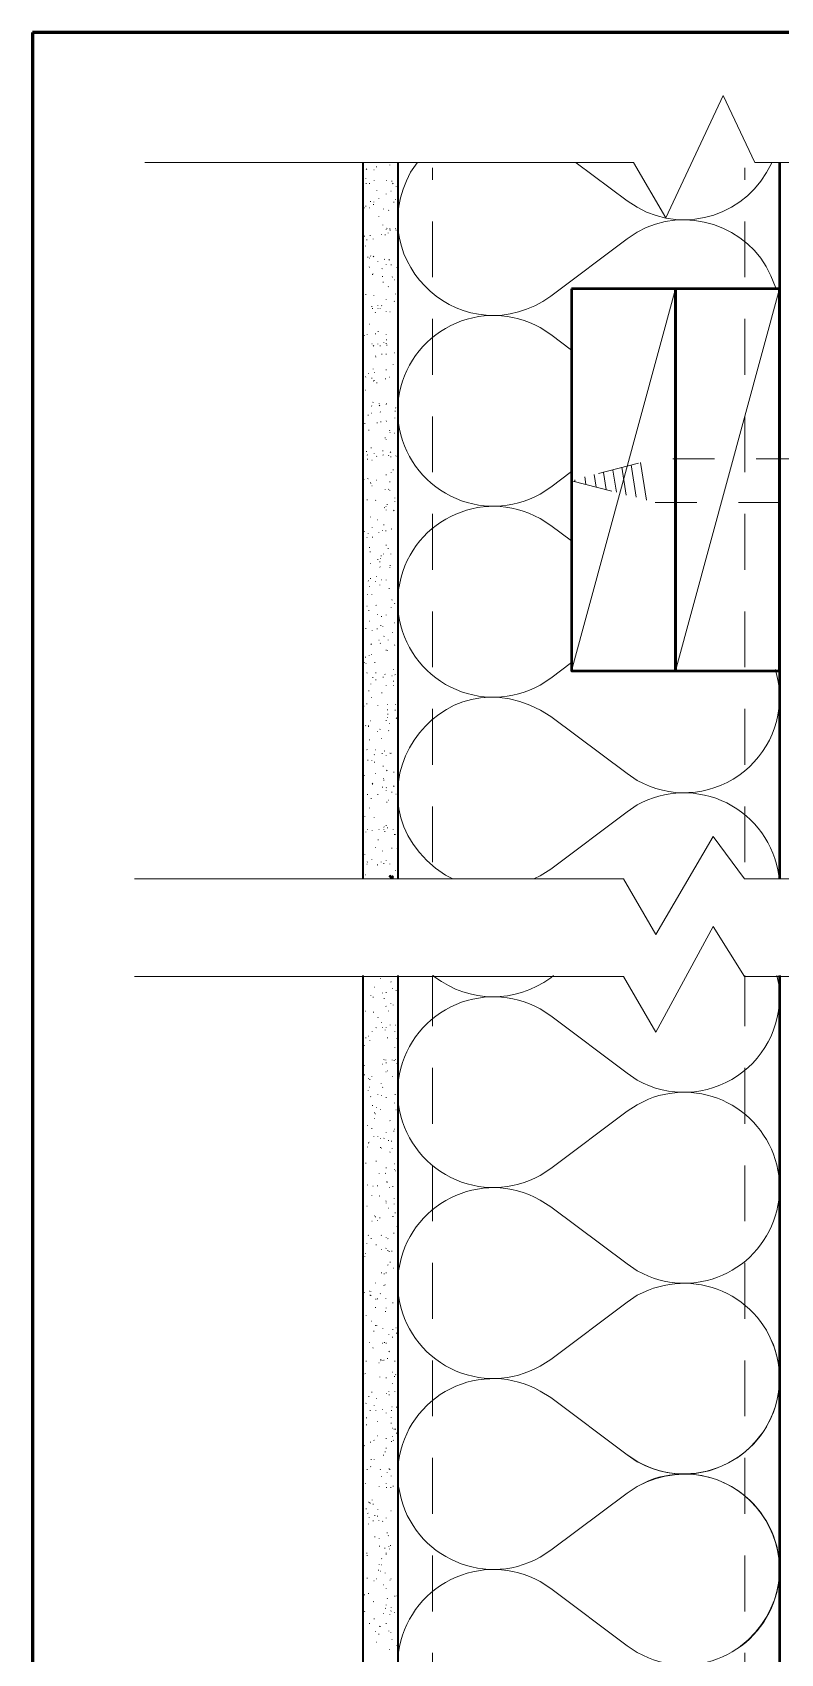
# Model space of a CAD drawing. Header units: inches. Extents: x 5 to 516, y -193 to 129.
# Drawn here: x 334.068 to 335.865, y -20.82 to -16.926 of the extents above; entities that cross this region are included whole.
import ezdxf

# ---------------------------------------------------------------- set-up
doc = ezdxf.new("R2010")
doc.units = ezdxf.units.IN
doc.header["$MEASUREMENT"] = 0
doc.linetypes.add('PDF_IMPORT', pattern=[1, 0.8, -0.2])
doc.layers.add('PDF5_Geometry', color=7, linetype='Continuous')
doc.layers.add('PDF5_Solid Fills', color=7, linetype='Continuous')

msp = doc.modelspace()

# ---------------------------------------------------------------- hatches: boundary and pattern name
at = {"layer": 'PDF5_Solid Fills', "transparency": 33554559}
msp.add_hatch(color=256, dxfattribs=at).paths.add_polyline_path([(334.9276923, -18.957898), (334.9310256, -18.957898), (334.9310289, -18.957898), (334.9332511, -18.9567869), (334.9332511, -18.9534535), (334.9265844, -18.9567869), (334.9265812, -18.9567869)])

# ---------------------------------------------------------------- linework, layer by layer
at = {"layer": 'PDF5_Geometry', "lineweight": 60}
msp.add_lwpolyline([(379.067698, -46.9256782), (379.067698, -16.9256758), (334.0676944, -16.9256758), (334.0676944, -46.9256782)], dxfattribs=at)
at = {"layer": 'PDF5_Geometry', "lineweight": 15}
for points in [[(334.3376948, -17.2378978), (335.5121393, -17.2378978), (335.5899171, -17.3712311), (335.7276948, -17.0767866), (335.8032504, -17.2378978), (338.0732506, -17.2378978)], [(334.8943626, -17.2490084), (334.8943626, -17.2478973)], [(334.9265846, -17.2445642), (334.9265846, -17.243453)], [(334.9921409, -17.2390077), (334.9765853, -17.2612299)], [(335.374363, -17.2390085), (335.4965852, -17.3301196), (335.5210296, -17.3456752)], [(335.8432519, -17.2401196), (335.8432519, -17.2390085)], [(335.8654727, -18.957898), (335.8654727, -17.239009)], [(334.8688046, -17.275674), (334.8688046, -17.2767851)], [(334.8699168, -17.2878969), (334.8699168, -17.289008)], [(334.871029, -17.2534527), (334.8699179, -17.2545638)], [(334.8776932, -17.2890068), (334.8776932, -17.2878957)], [(334.8888061, -17.2556748), (334.887695, -17.2556748)], [(334.8888061, -17.2823427), (334.8888061, -17.2812316)], [(334.9188037, -17.2823427), (334.9188037, -17.2812316)], [(334.9310289, -17.2834526), (334.9310289, -17.2823415)], [(334.9343609, -17.2878969), (334.9332498, -17.289008)], [(334.8954702, -17.3056739), (334.8954702, -17.3045628)], [(334.8999145, -17.3245632), (334.8999145, -17.3234521)], [(334.9176961, -17.3145647), (334.9176961, -17.3134536)], [(334.9288045, -17.3067861), (334.9299156, -17.3067861)], [(334.9410296, -17.3267853), (334.9399185, -17.3267853)], [(334.9421373, -17.2956755), (334.9421373, -17.2967866)], [(334.8654726, -17.3467868), (334.8643615, -17.3467868)], [(334.8688046, -17.3423425), (334.8688046, -17.3434536)], [(334.8765855, -17.3467868), (334.8776966, -17.3467868)], [(334.8799176, -17.3312296), (334.8799176, -17.3323407)], [(334.8876939, -17.3390082), (334.8865828, -17.3390082)], [(334.8876939, -17.3334517), (334.8876939, -17.3323406)], [(334.9110274, -17.3490089), (334.9110274, -17.35012)], [(334.923248, -17.352341), (334.9243591, -17.3534521)], [(334.9354731, -17.3334517), (334.9365842, -17.3334517)], [(334.8999145, -17.3690081), (334.8999145, -17.367897)], [(334.9099152, -17.3878973), (334.9099152, -17.3890084)], [(334.9176961, -17.399008), (334.9176961, -17.3978969)], [(334.9188037, -17.3956737), (334.9199149, -17.3967848)], [(334.9265846, -17.3967859), (334.9265846, -17.397897)], [(334.9276923, -17.4012301), (334.9276923, -17.400119)], [(334.9410296, -17.3967859), (334.9399185, -17.3967859)], [(334.9410296, -17.4001179), (334.9421407, -17.401229)], [(335.5210298, -17.4056746), (335.4965854, -17.4212302)], [(334.8654726, -17.4145629), (334.8654726, -17.415674)], [(334.8676924, -17.4390086), (334.8676924, -17.4378975)], [(334.871029, -17.4245636), (334.871029, -17.4234525)], [(334.8788054, -17.413453), (334.8799165, -17.413453)], [(334.8865817, -17.4223415), (334.8865817, -17.4212304)], [(334.905471, -17.4112308), (334.9065821, -17.4112308)], [(334.9154717, -17.4123408), (334.9154717, -17.4112297)], [(334.9221403, -17.4067866), (334.9221403, -17.4078977)], [(335.313252, -17.5590077), (335.4965854, -17.4212299)], [(334.8743611, -17.4656742), (334.87325, -17.4656742)], [(334.8765855, -17.4678963), (334.8776966, -17.4678963)], [(334.8799176, -17.4623421), (334.8810287, -17.4634532)], [(334.8865817, -17.4634521), (334.8876928, -17.4645632)], [(334.8976946, -17.4756749), (334.8976946, -17.476786)], [(334.9132518, -17.4701185), (334.9143629, -17.4712296)], [(334.9176961, -17.4823413), (334.9176961, -17.4834524)], [(334.9243602, -17.4712307), (334.9254713, -17.4723418)], [(334.9299167, -17.4845635), (334.9299167, -17.4834523)], [(334.8643604, -17.5201198), (334.8632493, -17.5201198)], [(334.8765855, -17.4890077), (334.8776966, -17.4901188)], [(334.885474, -17.5067848), (334.8843629, -17.5067848)], [(334.8865817, -17.5056748), (334.8854706, -17.5056748)], [(334.9076953, -17.492342), (334.9088065, -17.4934532)], [(334.9088075, -17.511229), (334.9088075, -17.5123401)], [(334.9332487, -17.5123412), (334.9321376, -17.5134523)], [(334.937693, -17.5201198), (334.9365819, -17.5201198)], [(334.9432495, -17.4912299), (334.9432495, -17.4901187)], [(335.8532521, -17.5378969), (335.8421409, -17.5101191)], [(335.8632483, -17.5290084), (335.8632483, -17.5145639)], [(335.8632483, -17.522342), (335.8632483, -17.5212308)], [(334.8688046, -17.5556739), (334.8688046, -17.5545628)], [(334.8876939, -17.5567861), (334.8876939, -17.5578972)], [(334.9110274, -17.525674), (334.9099163, -17.525674)], [(334.9221403, -17.5356748), (334.9232514, -17.5367859)], [(334.9399174, -17.554564), (334.9399174, -17.5534529)], [(335.6132482, -17.5412312), (335.3632482, -18.4590091)], [(335.8632483, -17.5412312), (335.6132482, -18.4590091)], [(334.8832496, -17.5845639), (334.8832496, -17.5834528)], [(334.885474, -17.5890082), (334.8843629, -17.5890082)], [(334.8921382, -17.5978967), (334.8910271, -17.5990078)], [(334.8976946, -17.5812296), (334.8976946, -17.5823407)], [(334.8988068, -17.5890082), (334.8976957, -17.5890082)], [(334.9032511, -17.5878982), (334.9032511, -17.5890094)], [(334.9065831, -17.5812296), (334.9076943, -17.5823407)], [(334.9176961, -17.5667846), (334.9176961, -17.5678957)], [(334.9176961, -17.5956746), (334.9176961, -17.5967857)], [(334.9265846, -17.5967868), (334.9276957, -17.5967868)], [(334.9365853, -17.5712311), (334.9376964, -17.5723422)], [(335.8654727, -17.5734533), (335.8632504, -17.5701199)], [(334.8776932, -17.6267867), (334.8765821, -17.6267867)], [(334.8643604, -17.6534523), (334.8654715, -17.6534523)], [(334.8721367, -17.6501179), (334.8721367, -17.651229)], [(334.8843618, -17.6734515), (334.8832507, -17.6734515)], [(334.8865817, -17.6778957), (334.8876928, -17.6790068)], [(334.8921382, -17.6501179), (334.8921382, -17.6490068)], [(334.8976946, -17.6745637), (334.8976946, -17.6734525)], [(334.8988068, -17.6434538), (334.8988068, -17.6445649)], [(334.9032511, -17.6790079), (334.9032511, -17.6778968)], [(334.9121396, -17.6712316), (334.9121396, -17.6701205)], [(334.9176961, -17.6512301), (334.9176961, -17.6523412)], [(334.9176961, -17.6723415), (334.9176961, -17.6734526)], [(334.9188037, -17.663453), (334.9188037, -17.6645641)], [(334.9199159, -17.6767858), (334.9188048, -17.6767858)], [(334.8921382, -17.7034536), (334.8921382, -17.7023425)], [(334.8932504, -17.7056735), (334.8932504, -17.7045624)], [(334.9076953, -17.6990094), (334.9076953, -17.6978983)], [(334.9176961, -17.6990094), (334.9176961, -17.6978983)], [(334.937693, -17.695675), (334.9388041, -17.695675)], [(334.8676924, -17.7523405), (334.8688036, -17.7534516)], [(334.8754733, -17.7456741), (334.8754733, -17.744563)], [(334.8832496, -17.7567848), (334.8832496, -17.7556737)], [(334.8865817, -17.7334513), (334.8865817, -17.7345624)], [(334.8899183, -17.743452), (334.8899183, -17.7423409)], [(334.9176961, -17.7356757), (334.9176961, -17.7367868)], [(334.9265846, -17.7534527), (334.9254735, -17.7534527)], [(334.9343609, -17.7223406), (334.9343609, -17.7234517)], [(334.8688046, -17.7845626), (334.8676935, -17.7845626)], [(334.8876939, -17.7623413), (334.8865828, -17.7634524)], [(334.8888061, -17.7612291), (334.8888061, -17.7623402)], [(334.8954702, -17.7678977), (334.8954702, -17.7667866)], [(334.9154717, -17.757897), (334.9165828, -17.757897)], [(334.8821374, -17.8223411), (334.8832485, -17.8234522)], [(334.8865817, -17.8134526), (334.8854706, -17.8145637)], [(334.9010267, -17.8167846), (334.9010267, -17.8178957)], [(334.9021389, -17.8212311), (334.9010278, -17.8223423)], [(334.9176961, -17.8167846), (334.9188072, -17.8167846)], [(334.9176961, -17.8201189), (334.9176961, -17.8190078)], [(334.9410296, -17.8267853), (334.9399185, -17.8278965)], [(334.8665848, -17.8645638), (334.8665848, -17.865675)], [(334.8743611, -17.8445624), (334.8743611, -17.8456735)], [(334.8832496, -17.8401181), (334.8821385, -17.8401181)], [(334.8965824, -17.8634517), (334.8954713, -17.8634517)], [(334.9032511, -17.8367861), (334.9043622, -17.8378972)], [(334.905471, -17.8612295), (334.9043598, -17.8612295)], [(334.9176961, -17.8590074), (334.9188072, -17.8601185)], [(334.9388052, -17.8512311), (334.9388052, -17.8523422)], [(334.9399174, -17.8356739), (334.9388063, -17.8356739)], [(334.9443617, -17.8367861), (334.9454728, -17.8378972)], [(334.8632482, -17.8801188), (334.8643593, -17.8801188)], [(334.8765855, -17.881231), (334.8754744, -17.881231)], [(334.9154717, -17.899008), (334.9154717, -17.9001191)], [(334.9176961, -17.9034523), (334.9176961, -17.9045634)], [(334.9254724, -17.881231), (334.9265835, -17.8823421)], [(334.9276923, -17.8867852), (334.9265812, -17.8867852)], [(334.9365853, -17.8878974), (334.9376964, -17.8878974)], [(334.9454738, -17.9101187), (334.9454738, -17.9090076)], [(334.8632482, -17.9334522), (334.8621371, -17.9345633)], [(334.871029, -17.9323423), (334.8699179, -17.9323423)], [(334.8721367, -17.9401186), (334.8732478, -17.9412297)], [(334.8732489, -17.9501193), (334.8732489, -17.9512304)], [(334.8821374, -17.9234515), (334.8810263, -17.9234515)], [(334.8888061, -17.9378965), (334.8888061, -17.9367854)], [(334.8943626, -17.9434529), (334.8954737, -17.944564)], [(334.9099152, -17.9301201), (334.9099152, -17.9312312)], [(334.9110274, -17.9401186), (334.9099163, -17.9412297)], [(334.9243602, -17.9412308), (334.9232491, -17.9423419)], [(334.9276923, -17.9334522), (334.9288034, -17.9345633)], [(334.9288045, -17.9456751), (334.9288045, -17.9445639)], [(334.9421373, -17.9423407), (334.9410261, -17.9434518)], [(334.8832496, -17.9534536), (334.8843607, -17.9534536)], [(334.9176961, -17.9878978), (334.9176961, -17.9890089)], [(334.9299167, -17.9823414), (334.9299167, -17.9834525)], [(334.9343609, -17.975675), (334.9343609, -17.9767861)], [(335.4176961, -17.9878978), (335.4221406, -18.0178978)], [(335.4399174, -17.9823414), (335.4465841, -18.0234525)], [(335.4621387, -17.9767872), (335.4710276, -18.0301205)], [(335.4843601, -17.9701185), (335.4943601, -18.0367852)], [(335.5065814, -17.9645643), (335.5188036, -18.0423421)], [(335.5288072, -17.9590078), (335.5432517, -18.0490079)], [(334.8643604, -18.0001184), (334.8643604, -17.9990073)], [(334.8732489, -17.9967864), (334.87436, -17.9978975)], [(334.8810298, -18.0067848), (334.8799187, -18.0067848)], [(334.8810298, -18.0101191), (334.8810298, -18.009008)], [(334.8843618, -18.0145634), (334.8832507, -18.0145634)], [(334.8954702, -18.0012306), (334.8943591, -18.0012306)], [(334.9154717, -18.0234519), (334.9154717, -18.024563)], [(334.923248, -18.022342), (334.9243591, -18.0234531)], [(334.9265846, -18.0045649), (334.9265846, -18.0056761)], [(334.9265846, -18.0256741), (334.9265846, -18.0267852)], [(335.3954703, -17.993452), (335.3976925, -18.0112298)], [(334.8721367, -18.0490076), (334.8721367, -18.0478965)], [(334.8932504, -18.0490076), (334.8921392, -18.0501187)], [(334.9132518, -18.0667846), (334.9143629, -18.0678957)], [(334.9176961, -18.0645648), (334.916585, -18.0645648)], [(334.9199159, -18.0590083), (334.9199159, -18.0601194)], [(334.9388052, -18.0445633), (334.9388052, -18.0434522)], [(334.9388052, -18.0512297), (334.9388052, -18.0523408)], [(334.9443617, -18.0656747), (334.9454728, -18.0667858)], [(334.8621405, -18.0790075), (334.8632516, -18.0801186)], [(334.8799176, -18.0901182), (334.8799176, -18.089007)], [(334.8976946, -18.0967868), (334.8965835, -18.0967868)], [(334.9176961, -18.0723411), (334.9176961, -18.0734522)], [(334.9365853, -18.0734533), (334.9354742, -18.0745644)], [(335.3632482, -18.1467859), (335.3132482, -18.1101192), (335.2876927, -18.0934526)], [(335.8654727, -18.0734533), (335.8632504, -18.0712311)], [(334.8632482, -18.1156761), (334.8621371, -18.1156761)], [(334.8654726, -18.1234524), (334.8654726, -18.1245635)], [(334.871029, -18.1390073), (334.8721401, -18.1390073)], [(334.8743611, -18.1301188), (334.8743611, -18.1290077)], [(334.8843618, -18.1145639), (334.8843618, -18.115675)], [(334.8843618, -18.1378974), (334.8854729, -18.1378974)], [(334.8999145, -18.1278967), (334.8999145, -18.1267855)], [(334.9088075, -18.1223402), (334.9099187, -18.1223402)], [(334.9121396, -18.1090074), (334.9121396, -18.1078963)], [(334.9165839, -18.1223402), (334.9165839, -18.1234513)], [(334.9310289, -18.1178959), (334.9299178, -18.119007)], [(334.8776932, -18.1623408), (334.8776932, -18.1634519)], [(334.8799176, -18.1734515), (334.8788065, -18.1734515)], [(334.905471, -18.1823423), (334.905471, -18.1834534)], [(334.9110274, -18.179008), (334.9110274, -18.1778968)], [(334.9176961, -18.1567866), (334.9176961, -18.1578977)], [(334.9221403, -18.164563), (334.9221403, -18.1656741)], [(334.9288045, -18.1778958), (334.9288045, -18.1790069)], [(334.9443617, -18.1812301), (334.9454728, -18.1812301)], [(334.8799176, -18.2012293), (334.8810287, -18.2012293)], [(334.8976946, -18.1912308), (334.8976946, -18.1923419)], [(334.9021389, -18.196785), (334.9021389, -18.1978961)], [(334.9021389, -18.2090079), (334.90325, -18.210119)], [(334.9043633, -18.1890087), (334.9032522, -18.1890087)], [(334.9265846, -18.2101201), (334.9265846, -18.2112312)], [(334.9276923, -18.2067857), (334.9276923, -18.2056746)], [(334.8754733, -18.2423421), (334.8743622, -18.2434532)], [(334.8788054, -18.2567848), (334.8776943, -18.2567848)], [(334.8799176, -18.2378978), (334.8799176, -18.2367867)], [(334.8921382, -18.2445642), (334.8921382, -18.2456753)], [(334.8943626, -18.2323414), (334.8954737, -18.2323414)], [(334.9021389, -18.2523406), (334.9021389, -18.2534517)], [(334.905471, -18.24012), (334.9065821, -18.24012)], [(334.9176961, -18.2412299), (334.9176961, -18.2401188)], [(334.9254724, -18.2612291), (334.9243613, -18.2612291)], [(334.9454738, -18.2612291), (334.9443627, -18.2612291)], [(334.8732489, -18.2767863), (334.8732489, -18.2756752)], [(334.8832496, -18.2745642), (334.8832496, -18.2756753)], [(334.8943626, -18.3012297), (334.8932514, -18.3023408)], [(334.9310289, -18.2878969), (334.93214, -18.2890081)], [(334.9388052, -18.2967855), (334.9376941, -18.2978966)], [(334.8721367, -18.3034519), (334.8710256, -18.3034519)], [(334.8765855, -18.3145648), (334.8754744, -18.3145648)], [(334.8776932, -18.3401182), (334.8765821, -18.3401182)], [(334.8965824, -18.3245633), (334.8965824, -18.3234521)], [(334.9065831, -18.3278976), (334.9065831, -18.3290087)], [(334.9176961, -18.3256754), (334.9176961, -18.3245643)], [(334.9299167, -18.3078961), (334.9299167, -18.306785)], [(334.8688046, -18.3578975), (334.8688046, -18.3567864)], [(334.8843618, -18.3612296), (334.8843618, -18.3623407)], [(334.8954702, -18.3578975), (334.8965813, -18.3578975)], [(334.9043633, -18.3501189), (334.9054744, -18.3501189)], [(334.9099152, -18.352341), (334.9099152, -18.3534521)], [(334.9132518, -18.3756745), (334.9121407, -18.3767857)], [(334.9321411, -18.366786), (334.9332522, -18.366786)], [(334.9388052, -18.3434525), (334.9376941, -18.3434525)], [(334.8810298, -18.3945638), (334.8821409, -18.3956749)], [(334.8999145, -18.3856753), (334.9010256, -18.3856753)], [(334.9043633, -18.3923417), (334.9032522, -18.3934528)], [(334.9176961, -18.4090088), (334.9176961, -18.4101199)], [(334.9210281, -18.4112309), (334.9210281, -18.4101198)], [(334.9221403, -18.3845631), (334.9221403, -18.3856742)], [(334.937693, -18.3967859), (334.9388041, -18.397897)], [(334.8654726, -18.4378965), (334.8654726, -18.4390076)], [(334.8676924, -18.4256759), (334.8676924, -18.426787)], [(334.8699168, -18.4412308), (334.8688057, -18.4412308)], [(334.8765855, -18.4234515), (334.8765855, -18.4223404)], [(334.8832496, -18.4201194), (334.8821385, -18.4201194)], [(334.8899183, -18.4390087), (334.8910294, -18.4390087)], [(334.9354731, -18.4556736), (334.9354731, -18.4567847)], [(334.871029, -18.4634522), (334.8721401, -18.4645633)], [(334.8810298, -18.49012), (334.8810298, -18.4912311)], [(334.885474, -18.4745628), (334.885474, -18.4756739)], [(334.8932504, -18.4645643), (334.8932504, -18.4634532)], [(334.8932504, -18.4801193), (334.8932504, -18.4812304)], [(334.9099152, -18.4745628), (334.9110263, -18.4745628)], [(334.9143595, -18.4667865), (334.9154706, -18.4678976)], [(334.9176961, -18.4934521), (334.9176961, -18.4945632)], [(334.9321411, -18.4712307), (334.9310299, -18.4712307)], [(334.9354731, -18.4845635), (334.9354731, -18.4834524)], [(334.9354731, -18.4934521), (334.9354731, -18.4945632)], [(334.9399174, -18.4678964), (334.9388063, -18.4690075)], [(334.8765855, -18.5067849), (334.8754744, -18.5067849)], [(334.8832496, -18.523452), (334.8821385, -18.523452)], [(334.9076953, -18.5112291), (334.9076953, -18.5123402)], [(334.8643604, -18.5434534), (334.8643604, -18.5445645)], [(334.871029, -18.537897), (334.871029, -18.5390081)], [(334.8976946, -18.5412313), (334.8976946, -18.5423424)], [(334.9210281, -18.5390069), (334.9210281, -18.540118)], [(334.9210281, -18.552342), (334.9210281, -18.5534531)], [(334.9210281, -18.570119), (334.9210281, -18.5712301)], [(334.9221403, -18.5634526), (334.9210292, -18.5634526)], [(334.9388052, -18.5534519), (334.9399163, -18.5534519)], [(334.9399174, -18.5390069), (334.9399174, -18.540118)], [(334.9432495, -18.5723411), (334.9421383, -18.5734522)], [(335.8654727, -18.5745633), (335.8632504, -18.5712299)], [(334.8676924, -18.5901182), (334.8688036, -18.5912293)], [(334.8754733, -18.5901182), (334.8743622, -18.5901182)], [(334.8754733, -18.5923426), (334.8754733, -18.5934537)], [(334.8810298, -18.5790075), (334.8799187, -18.5790075)], [(334.8965824, -18.6056754), (334.8965824, -18.6045643)], [(334.9032511, -18.599009), (334.90214, -18.6001201)], [(334.9176961, -18.5778976), (334.9176961, -18.5790087)], [(334.9243602, -18.6023411), (334.9232491, -18.6034522)], [(334.9254724, -18.584564), (334.9254724, -18.5856751)], [(334.871029, -18.6478981), (334.8721401, -18.6490093)], [(334.8776932, -18.6256746), (334.8776932, -18.6245635)], [(334.8776932, -18.6245646), (334.8788043, -18.6245646)], [(334.891026, -18.6490081), (334.8921371, -18.6490081)], [(334.9065831, -18.6212303), (334.9065831, -18.6223414)], [(334.9143595, -18.6512302), (334.9132484, -18.6523413)], [(334.8743611, -18.6734515), (334.87325, -18.6734515)], [(334.8832496, -18.6734515), (334.8832496, -18.6745626)], [(334.8888061, -18.6601187), (334.8899172, -18.6612299)], [(334.8899183, -18.6778958), (334.8899183, -18.6790069)], [(334.9088075, -18.6578966), (334.9076964, -18.6578966)], [(334.9110274, -18.6878965), (334.9099163, -18.6878965)], [(334.9176961, -18.6623409), (334.9176961, -18.663452)], [(334.9276923, -18.6567867), (334.9265812, -18.6567867)], [(334.9288045, -18.6567867), (334.9299156, -18.6578978)], [(334.8621405, -18.7267872), (334.8632516, -18.7267872)], [(334.8643604, -18.7101201), (334.8654715, -18.7101201)], [(334.885474, -18.7290071), (334.8843629, -18.7301182)], [(334.8921382, -18.7045636), (334.8921382, -18.7056748)], [(334.9121396, -18.7178964), (334.9110285, -18.7178964)], [(334.9121396, -18.7212308), (334.9121396, -18.7223419)], [(334.9188037, -18.6978972), (334.9199149, -18.6990084)], [(334.9354731, -18.7023415), (334.9365842, -18.7023415)], [(334.8732489, -18.7567849), (334.8732489, -18.7556738)], [(334.8810298, -18.7656757), (334.8821409, -18.7656757)], [(334.885474, -18.7312315), (334.8843629, -18.7312315)], [(334.8976946, -18.7567849), (334.8976946, -18.7556738)], [(334.9088075, -18.7378979), (334.9088075, -18.739009)], [(334.9176961, -18.7390078), (334.9188072, -18.7401189)], [(334.9176961, -18.7467864), (334.9176961, -18.7456753)], [(334.9310289, -18.7512307), (334.9310289, -18.7501196)], [(334.9365853, -18.7356758), (334.9354742, -18.7367869)], [(334.9410296, -18.7556749), (334.9421407, -18.7556749)], [(334.8776932, -18.787897), (334.8776932, -18.7890081)], [(334.9188037, -18.7745642), (334.9199149, -18.7745642)], [(334.9243602, -18.7701199), (334.9232491, -18.7701199)], [(335.2743629, -18.957898), (335.2876963, -18.9512313), (335.3132518, -18.9356758), (335.4965852, -18.797898)], [(334.8665848, -18.8101206), (334.8665848, -18.8090095)], [(334.8688046, -18.8456747), (334.8688046, -18.8467858)], [(334.8732489, -18.8401182), (334.8721378, -18.8401182)], [(334.8843618, -18.8434525), (334.8843618, -18.8423414)], [(334.8888061, -18.8123404), (334.8888061, -18.8112293)], [(334.9010267, -18.8401182), (334.8999156, -18.8401182)], [(334.9121396, -18.8334518), (334.9132507, -18.8345629)], [(334.9121396, -18.8390083), (334.9121396, -18.8401194)], [(334.9143595, -18.8445625), (334.9143595, -18.8456736)], [(334.9176961, -18.8301198), (334.9176961, -18.8312309)], [(334.9210281, -18.8367861), (334.9210281, -18.835675)], [(334.9343609, -18.8390083), (334.9343609, -18.8401194)], [(334.9454738, -18.820119), (334.9454738, -18.8190079)], [(334.313249, -18.9590079), (335.4876935, -18.9590079), (335.5654714, -19.0923413), (335.7032491, -18.8567857), (335.7788047, -18.9590079), (338.8854715, -18.9590079)], [(334.8632482, -18.8701204), (334.8621371, -18.8712315)], [(334.891026, -18.8834532), (334.8921371, -18.8834532)], [(334.8988068, -18.8656761), (334.8988068, -18.864565)], [(334.9310289, -18.8845631), (334.9310289, -18.8856742)], [(334.937693, -18.8523411), (334.9365819, -18.8523411)], [(334.9388052, -18.8523411), (334.9399163, -18.8523411)], [(334.8665848, -18.9012302), (334.8665848, -18.9001191)], [(334.8721367, -18.9234516), (334.8710256, -18.9234516)], [(334.8732489, -18.9178974), (334.8721378, -18.9190085)], [(334.8832496, -18.9123409), (334.8832496, -18.9112298)], [(334.905471, -18.9190073), (334.905471, -18.9178962)], [(334.9088075, -18.8923417), (334.9088075, -18.8912306)], [(334.9121396, -18.9223416), (334.9121396, -18.9212305)], [(334.9176961, -18.914563), (334.9176961, -18.9156741)], [(334.9265846, -18.9223416), (334.9265846, -18.9234527)], [(334.9443617, -18.8856753), (334.9443617, -18.8867864)], [(334.8688046, -18.9490095), (334.8676935, -18.9490095)], [(334.8965824, -18.9245638), (334.8976935, -18.9245638)], [(334.8965824, -18.9256759), (334.8976935, -18.9256759)], [(334.9399174, -18.9378965), (334.9399174, -18.9390077)], [(335.0599185, -18.950118), (335.0765852, -18.9578958)], [(334.313249, -19.193453), (335.4876935, -19.193453), (335.5654714, -19.3267864), (335.7032491, -19.073453), (335.7788047, -19.193453), (340.7299162, -19.193453)], [(335.0310271, -19.1912309), (335.0343604, -19.1945642)], [(335.3132493, -19.1967864), (335.319916, -19.1912309)], [(335.8654727, -23.2945637), (335.8654727, -19.19123)], [(334.8888061, -19.2190087), (334.8899172, -19.2190087)], [(334.9043633, -19.1978973), (334.9043633, -19.1990084)], [(334.9088075, -19.2323415), (334.9088075, -19.2334526)], [(334.9176961, -19.2312315), (334.9176961, -19.2323426)], [(334.9299167, -19.2056736), (334.9288056, -19.2067847)], [(334.9332487, -19.2223407), (334.9321376, -19.2223407)], [(334.9421373, -19.2278984), (334.9421373, -19.2267873), (334.9410261, -19.2267873)], [(334.8810298, -19.2378979), (334.8810298, -19.239009)], [(334.8865817, -19.2434521), (334.8865817, -19.242341)], [(334.9132518, -19.2456743), (334.9132518, -19.2467854)], [(334.9165839, -19.2645635), (334.917695, -19.2656746)], [(334.9288045, -19.2578971), (334.9288045, -19.2590082)], [(334.9343609, -19.2612292), (334.9343609, -19.2623403)], [(334.8688046, -19.2767864), (334.8676935, -19.2767864)], [(334.8876939, -19.2790085), (334.8865828, -19.2790085)], [(334.8988068, -19.2912314), (334.8976957, -19.2923425)], [(334.9065831, -19.3045641), (334.9065831, -19.303453)], [(334.923248, -19.2756742), (334.923248, -19.2767853)], [(334.9276923, -19.3101206), (334.9276923, -19.3090095)], [(334.9410296, -19.3101206), (334.9399185, -19.3101206)], [(334.8688046, -19.3401183), (334.8688046, -19.3412294)], [(334.8743611, -19.3367862), (334.8754722, -19.3367862)], [(334.8788054, -19.3467869), (334.8788054, -19.347898)], [(334.8843618, -19.3245633), (334.8843618, -19.3256744)], [(334.8932504, -19.3156748), (334.8943615, -19.3167859)], [(334.9088075, -19.3167847), (334.9088075, -19.3156736)], [(334.9154717, -19.3223412), (334.9154717, -19.3212301)], [(334.9176961, -19.3156748), (334.9176961, -19.3167859)], [(334.9210281, -19.3412305), (334.9210281, -19.3401193)], [(334.9388052, -19.3256755), (334.9388052, -19.3245644)], [(334.9432495, -19.3412305), (334.9432495, -19.3423416)], [(334.8654726, -19.3590075), (334.8643615, -19.3590075)], [(334.9388052, -19.364564), (334.9388052, -19.3634529)], [(334.8654726, -19.4290081), (334.8654726, -19.4301192)], [(334.8665848, -19.4067867), (334.8654737, -19.4067867)], [(334.9088075, -19.4034524), (334.9099187, -19.4034524)], [(334.9132518, -19.3923417), (334.9121407, -19.3934529)], [(334.9165839, -19.3934539), (334.9165839, -19.3945651)], [(334.9165839, -19.4223417), (334.917695, -19.4223417)], [(334.9176961, -19.4001181), (334.9176961, -19.4012292)], [(334.9199159, -19.4201195), (334.9210271, -19.4201195)], [(334.9321411, -19.3945639), (334.9321411, -19.3934528)], [(334.9365853, -19.3956738), (334.9365853, -19.3945627)], [(334.9399174, -19.3934539), (334.9399174, -19.3923428)], [(334.9432495, -19.4012303), (334.9443606, -19.4023414)], [(334.8743611, -19.4667866), (334.8743611, -19.4678977)], [(334.8754733, -19.4378966), (334.8754733, -19.4390077)], [(334.8788054, -19.459008), (334.8776943, -19.459008)], [(334.8788054, -19.4412309), (334.8788054, -19.4401198)], [(334.8832496, -19.4334523), (334.8832496, -19.4323412)], [(334.905471, -19.4501194), (334.905471, -19.4512305)], [(334.9099152, -19.459008), (334.9088041, -19.4601191)], [(334.9332487, -19.4334523), (334.9332487, -19.4323412)], [(335.8654727, -19.4601202), (335.8632504, -19.4578979)], [(334.8621405, -19.4856758), (334.8632516, -19.4856758)], [(334.8799176, -19.4812315), (334.8810287, -19.4823427)], [(334.885474, -19.5034529), (334.8843629, -19.5034529)], [(334.8943626, -19.5078971), (334.8943626, -19.5090082)], [(334.8976946, -19.4756751), (334.8976946, -19.4767862)], [(334.9076953, -19.4790072), (334.9065842, -19.4790072)], [(334.9176961, -19.4845636), (334.9176961, -19.4834525)], [(334.937693, -19.4978964), (334.937693, -19.4967853)], [(334.9399174, -19.4767873), (334.9388063, -19.4767873)], [(334.8621405, -19.5223421), (334.8632516, -19.5223421)], [(334.8899183, -19.5212299), (334.8899183, -19.5201188)], [(334.8899183, -19.5334528), (334.8899183, -19.5345639)], [(334.8932504, -19.5234521), (334.8921392, -19.5234521)], [(334.9043633, -19.5123414), (334.9043633, -19.5134525)], [(334.9265846, -19.539007), (334.9276957, -19.5401181)], [(334.9421373, -19.5134536), (334.9410261, -19.5134536)], [(334.8732489, -19.5501199), (334.8732489, -19.551231)], [(334.8832496, -19.5578962), (334.8832496, -19.5590073)], [(334.8876939, -19.5778977), (334.8876939, -19.5767866)], [(334.8976946, -19.5778977), (334.8976946, -19.5767866)], [(334.9043633, -19.5823419), (334.9043633, -19.5812308)], [(334.9132518, -19.5812297), (334.9121407, -19.5823409)], [(334.9176961, -19.567897), (334.9176961, -19.5690081)], [(334.9354731, -19.5645649), (334.9365842, -19.5645649)], [(334.9388052, -19.5601206), (334.9376941, -19.5601206)], [(334.8732489, -19.6023411), (334.8732489, -19.6034522)], [(334.8754733, -19.5934526), (334.8743622, -19.5934526)], [(334.8765855, -19.5912305), (334.8754744, -19.5923416)], [(334.9043633, -19.6034533), (334.9043633, -19.6045644)], [(334.9065831, -19.6056755), (334.905472, -19.6056755)], [(334.923248, -19.5867862), (334.923248, -19.5878973)], [(334.9265846, -19.614564), (334.9276957, -19.6156751)], [(334.9299167, -19.5890083), (334.9310278, -19.5890083)], [(334.9321411, -19.6067854), (334.9321411, -19.6056743)], [(334.8688046, -19.6412296), (334.8688046, -19.6423407)], [(334.8932504, -19.6367853), (334.8943615, -19.6367853)], [(334.9176961, -19.6523425), (334.9176961, -19.6534536)], [(334.937693, -19.643454), (334.9365819, -19.643454)], [(334.937693, -19.6567868), (334.937693, -19.6556756)], [(334.9410296, -19.6601188), (334.9399185, -19.6601188)], [(334.8632482, -19.6678974), (334.8632482, -19.6690085)], [(334.8732489, -19.6934531), (334.8732489, -19.6945642)], [(334.8865817, -19.6967851), (334.8854706, -19.6967851)], [(334.8965824, -19.6967851), (334.8965824, -19.695674)], [(334.9010267, -19.6667852), (334.9010267, -19.6656741)], [(334.9165839, -19.6656753), (334.9154728, -19.6667864)], [(334.9188037, -19.6867867), (334.9199149, -19.6867867)], [(334.9199159, -19.6878966), (334.9199159, -19.6867855)], [(334.9254724, -19.7001195), (334.9254724, -19.6990083)], [(334.9343609, -19.6978973), (334.9332498, -19.6978973)], [(334.8832496, -19.7201186), (334.8832496, -19.7190075)], [(334.9010267, -19.7201186), (334.9021378, -19.7212298)], [(334.9165839, -19.7323415), (334.917695, -19.7334526)], [(334.9176961, -19.7367858), (334.9176961, -19.7378969)], [(334.9365853, -19.7267873), (334.9365853, -19.7256762)], [(334.9365853, -19.7390079), (334.9365853, -19.740119)], [(334.871029, -19.7445644), (334.8721401, -19.7445644)], [(334.8899183, -19.7678979), (334.8888072, -19.7678979)], [(334.8921382, -19.77012), (334.8921382, -19.7712311)], [(334.8965824, -19.7790085), (334.8965824, -19.7801196)], [(334.9021389, -19.7734521), (334.9021389, -19.772341)], [(334.923248, -19.7501186), (334.9243591, -19.7501186)], [(334.9343609, -19.77012), (334.9332498, -19.77012)], [(334.9343609, -19.7690078), (334.9343609, -19.7701189)], [(334.9399174, -19.7612292), (334.9388063, -19.7612292)], [(334.8754733, -19.8145649), (334.8743622, -19.815676)], [(334.8843618, -19.7812307), (334.8832507, -19.7812307)], [(334.9065831, -19.8145649), (334.905472, -19.815676)], [(334.9365853, -19.8101206), (334.9354742, -19.8101206)], [(334.9432495, -19.7934535), (334.9443606, -19.7934535)], [(334.8676924, -19.8578976), (334.8676924, -19.8590087)], [(334.871029, -19.8345641), (334.871029, -19.833453)], [(334.8810298, -19.8223412), (334.8821409, -19.8223412)], [(334.8932504, -19.8378984), (334.8943615, -19.8378984)], [(334.9065831, -19.850119), (334.9065831, -19.8490079)], [(334.9176961, -19.8456748), (334.916585, -19.8467859)], [(334.9176961, -19.8212313), (334.9176961, -19.8201202)], [(334.9210281, -19.8512312), (334.9221392, -19.8512312)], [(334.9221403, -19.8223412), (334.9210292, -19.8234523)], [(334.9254724, -19.8534533), (334.9243613, -19.8534533)], [(334.9310289, -19.8523412), (334.9310289, -19.8534523)], [(334.8643604, -19.8667861), (334.8632493, -19.8667861)], [(334.8665848, -19.8656762), (334.8665848, -19.8667873)], [(334.9221403, -19.8856754), (334.9210292, -19.8867865)], [(334.9276923, -19.879009), (334.9276923, -19.8801201)], [(334.9354731, -19.893454), (334.934362, -19.893454)], [(334.9454738, -19.8867853), (334.9454738, -19.8878964)], [(334.8632482, -19.9334524), (334.8632482, -19.9323412)], [(334.8921382, -19.9290081), (334.8921382, -19.9301192)], [(334.9065831, -19.9056746), (334.9065831, -19.9045635)], [(334.9121396, -19.9356745), (334.9121396, -19.9345634)], [(334.9132518, -19.9067868), (334.9132518, -19.9078979)], [(334.9154717, -19.9334524), (334.9143606, -19.9345635)], [(334.9176961, -19.9045646), (334.9176961, -19.9056758)], [(334.9454738, -19.9245638), (334.9443627, -19.9245638)], [(334.8654726, -19.9534538), (334.8654726, -19.9523427)], [(334.8788054, -19.9490095), (334.8776943, -19.9490095)], [(334.8799176, -19.959008), (334.8788065, -19.959008)], [(334.8810298, -19.9490095), (334.8810298, -19.9501207)], [(334.8810298, -19.959008), (334.8810298, -19.9601191)], [(334.8932504, -19.9678965), (334.8932504, -19.9690076)], [(334.8965824, -19.9667866), (334.8965824, -19.9678977)], [(334.9032511, -19.9545637), (334.9043622, -19.9556749)], [(334.9165839, -19.9667866), (334.9165839, -19.9656755)], [(335.8654727, -19.9601202), (335.8632504, -19.957898)], [(334.8621405, -20.0078972), (334.8632516, -20.0078972)], [(334.8699168, -20.0078972), (334.8699168, -20.0067861)], [(334.8921382, -19.987898), (334.8921382, -19.9890091)], [(334.9165839, -19.9978964), (334.9154728, -19.9978964)], [(334.9176961, -19.9890079), (334.9176961, -19.990119)], [(334.9343609, -19.9767873), (334.9332498, -19.9767873)], [(334.8821374, -20.02123), (334.8832485, -20.02123)], [(334.8876939, -20.0456757), (334.8876939, -20.0445646)], [(334.8921382, -20.0312307), (334.8910271, -20.0312307)], [(334.8932504, -20.0323429), (334.8932504, -20.0312318)], [(334.8954702, -20.0312307), (334.8954702, -20.0323418)], [(334.9099152, -20.0378971), (334.9099152, -20.0390082)], [(334.9243602, -20.0523421), (334.9243602, -20.0534532)], [(334.9343609, -20.0412314), (334.9332498, -20.0412314)], [(334.9410296, -20.0367871), (334.9421407, -20.0367871)], [(334.9421373, -20.0501199), (334.9432484, -20.0501199)], [(334.8776932, -20.0712313), (334.8776932, -20.0723424)], [(334.885474, -20.0845641), (334.8865851, -20.0856752)], [(334.9099152, -20.0734535), (334.9088041, -20.0745646)], [(334.9132518, -20.0723413), (334.9143629, -20.0723413)], [(334.9176961, -20.0734535), (334.9176961, -20.0745646)], [(334.9332487, -20.0601207), (334.9332487, -20.0590096)], [(335.8499185, -20.0834538), (335.8376963, -20.055676)], [(334.8699168, -20.1167862), (334.8699168, -20.1178973)], [(334.8999145, -20.1212304), (334.9010256, -20.1212304)], [(334.905471, -20.1134518), (334.9043598, -20.1134518)], [(334.905471, -20.1156762), (334.9043598, -20.1167873)], [(334.9099152, -20.114564), (334.9099152, -20.1156751)], [(334.9121396, -20.114564), (334.9132507, -20.114564)], [(334.9210281, -20.1112297), (334.9210281, -20.1101186)], [(334.9243602, -20.0934526), (334.9254713, -20.0945638)], [(334.9388052, -20.1167862), (334.9388052, -20.1178973)], [(334.8632482, -20.1545647), (334.8632482, -20.1534536)], [(334.8676924, -20.1467861), (334.8665813, -20.1478972)], [(334.9021389, -20.1556746), (334.9021389, -20.1545635)], [(334.9176961, -20.1578967), (334.9176961, -20.1567856)], [(334.9332487, -20.143454), (334.9321376, -20.143454)], [(334.9332487, -20.1712318), (334.9332487, -20.1701207)], [(334.937693, -20.1534525), (334.937693, -20.1545636)], [(334.9399174, -20.1490082), (334.9410285, -20.1501193)], [(334.9454738, -20.1690074), (334.9454738, -20.1701185)], [(334.8754733, -20.2023416), (334.8765844, -20.2023416)], [(334.8832496, -20.1923409), (334.8832496, -20.1912298)], [(334.8943626, -20.2078981), (334.8943626, -20.206787)], [(334.9188037, -20.1956752), (334.9188037, -20.1945641)], [(334.9243602, -20.1901188), (334.9243602, -20.1890077)], [(334.9243602, -20.1978974), (334.9254713, -20.1978974)], [(334.9388052, -20.1890088), (334.9388052, -20.1901199)], [(334.8699168, -20.2178966), (334.8688057, -20.2190077)], [(334.8799176, -20.2356759), (334.8788065, -20.2356759)], [(334.8888061, -20.224563), (334.8888061, -20.2234518)], [(334.8932504, -20.2345637), (334.8932504, -20.2356748)], [(334.9088075, -20.2334515), (334.9088075, -20.2323404)], [(334.9176961, -20.2412301), (334.9176961, -20.2423412)], [(334.9299167, -20.2356759), (334.9310278, -20.2356759)], [(334.9321411, -20.2267873), (334.9310299, -20.2267873)], [(334.9432495, -20.2278973), (334.9421383, -20.2278973)], [(334.8699168, -20.2534529), (334.871028, -20.2534529)], [(334.871029, -20.27012), (334.8699179, -20.27012)], [(334.8965824, -20.2623415), (334.8965824, -20.2612303)], [(334.9299167, -20.2523407), (334.9299167, -20.2534518)], [(334.9299167, -20.2667857), (334.9299167, -20.2656746)], [(334.9332487, -20.2778964), (334.9321376, -20.2778964)], [(334.9365853, -20.2801185), (334.9365853, -20.2812296)], [(334.9399174, -20.2801185), (334.9399174, -20.2812296)], [(334.8632482, -20.3212313), (334.8643593, -20.3223425)], [(334.8654726, -20.3190092), (334.8654726, -20.3201203)], [(334.8799176, -20.3123406), (334.8799176, -20.3112294)], [(334.8876939, -20.3067864), (334.888805, -20.3078975)], [(334.8976946, -20.2967856), (334.8965835, -20.2967856)], [(334.9176961, -20.303452), (334.9176961, -20.3023409)], [(334.9176961, -20.3256756), (334.9176961, -20.3267867)], [(334.9310289, -20.3101207), (334.9299178, -20.3101207)], [(334.9332487, -20.2990078), (334.9332487, -20.2978967)], [(334.9343609, -20.3067864), (334.935472, -20.3078975)], [(334.9432495, -20.2901192), (334.9421383, -20.2901192)], [(334.9454738, -20.2990078), (334.9454738, -20.3001189)], [(334.8821374, -20.3534534), (334.8810263, -20.3534534)], [(334.8888061, -20.3545633), (334.8888061, -20.3534522)], [(334.9110274, -20.3423427), (334.9110274, -20.3434538)], [(334.9154717, -20.3356741), (334.9154717, -20.334563)], [(334.9454738, -20.3601198), (334.9454738, -20.3590087)], [(334.8632482, -20.3745648), (334.8632482, -20.3734537)], [(334.8721367, -20.3767869), (334.8721367, -20.377898)], [(334.8799176, -20.3701205), (334.8810287, -20.3712316)], [(334.9032511, -20.3767869), (334.9043622, -20.377898)], [(334.905471, -20.394564), (334.9065821, -20.394564)], [(334.9199159, -20.3845632), (334.9199159, -20.3834521)], [(334.9254724, -20.3756747), (334.9243613, -20.3756747)], [(334.9265846, -20.3778968), (334.9265846, -20.3767857)], [(334.9299167, -20.393454), (334.9299167, -20.3923429)], [(334.8676924, -20.4101189), (334.8676924, -20.41123)], [(334.9010267, -20.4178975), (334.9010267, -20.4190086)], [(334.9176961, -20.4101189), (334.9176961, -20.41123)], [(334.9188037, -20.4212318), (334.9188037, -20.4201207)], [(334.9288045, -20.4201196), (334.9288045, -20.4212307)], [(334.9343609, -20.4178975), (334.9343609, -20.4167864)], [(334.9443617, -20.4245639), (334.9454728, -20.4245639)], [(335.5210289, -20.4178964), (335.4965845, -20.434563)], [(334.8699168, -20.4712309), (334.8699168, -20.472342)], [(334.8743611, -20.4556737), (334.8754722, -20.4556737)], [(334.8776932, -20.4567859), (334.8765821, -20.4567859)], [(334.8799176, -20.4578981), (334.8788065, -20.4578981)], [(334.8843618, -20.4501195), (334.8843618, -20.4512306)], [(334.8865817, -20.4601202), (334.8865817, -20.4612314)], [(334.8976946, -20.473453), (334.8976946, -20.4723419)], [(334.9299167, -20.4767874), (334.9288056, -20.4767874)], [(335.8654727, -20.4601202), (335.8632504, -20.457898)], [(334.8743611, -20.4823416), (334.87325, -20.4834527)], [(334.8754733, -20.5078972), (334.8754733, -20.5090083)], [(334.8765855, -20.4923423), (334.8765855, -20.4934534)], [(334.8865817, -20.5012308), (334.8865817, -20.5001197)], [(334.8899183, -20.487898), (334.8910294, -20.487898)], [(334.8965824, -20.489008), (334.8965824, -20.4901191)], [(334.8999145, -20.4990087), (334.8999145, -20.5001198)], [(334.9088075, -20.5012308), (334.9099187, -20.5023419)], [(334.9176961, -20.4945644), (334.9176961, -20.4934533)], [(334.891026, -20.5390071), (334.8899149, -20.5390071)], [(334.9010267, -20.5423414), (334.9010267, -20.5434525)], [(334.9199159, -20.5301185), (334.9199159, -20.5290074)], [(334.923248, -20.535675), (334.9221369, -20.5367861)], [(334.871029, -20.5790077), (334.871029, -20.5778966)], [(334.8721367, -20.583452), (334.8721367, -20.5845631)], [(334.9021389, -20.5612306), (334.9010278, -20.5612306)], [(334.9076953, -20.5912306), (334.9065842, -20.5923417)], [(334.9143595, -20.5656749), (334.9143595, -20.566786)], [(334.9176961, -20.5790077), (334.9176961, -20.5778966)], [(334.9176961, -20.5812298), (334.9176961, -20.5823409)], [(334.9243602, -20.5623406), (334.9243602, -20.5612295)], [(334.9254724, -20.567897), (334.9254724, -20.5690081)], [(334.9288045, -20.5601207), (334.9276934, -20.5601207)], [(334.8988068, -20.6190083), (334.8999179, -20.6190083)], [(334.9010267, -20.6056755), (334.9010267, -20.6045644)], [(334.9043633, -20.6212305), (334.9032522, -20.6212305)], [(334.9065831, -20.6067855), (334.9076943, -20.6067855)], [(334.9154717, -20.6256747), (334.9154717, -20.6267858)], [(334.8721367, -20.6390075), (334.8721367, -20.6378964)], [(334.8754733, -20.6745639), (334.8754733, -20.675675)], [(334.8888061, -20.644564), (334.887695, -20.644564)], [(334.8943626, -20.6401197), (334.8954737, -20.6401197)], [(334.9121396, -20.6545647), (334.9110285, -20.6545647)], [(334.9176961, -20.662341), (334.9176961, -20.6634521)], [(334.9276923, -20.643454), (334.9265812, -20.643454)], [(334.9299167, -20.6401197), (334.9288056, -20.6401197)], [(334.8643604, -20.677896), (334.8654715, -20.6790071)], [(334.8865817, -20.6945631), (334.8876928, -20.6956742)], [(334.9165839, -20.7101203), (334.9154728, -20.7112314)], [(334.9176961, -20.7034539), (334.9176961, -20.7023428)], [(334.9210281, -20.6867867), (334.919917, -20.6878979)], [(334.9299167, -20.7090081), (334.9299167, -20.707897)], [(334.9388052, -20.6823425), (334.9388052, -20.6812314)], [(334.9443617, -20.6812303), (334.9432505, -20.6812303)], [(334.8654726, -20.7178966), (334.8665837, -20.7190077)], [(334.8776932, -20.7478965), (334.8776932, -20.7467854)], [(334.8888061, -20.7367858), (334.8888061, -20.7356747)], [(334.9021389, -20.753453), (334.9010278, -20.7545641)], [(334.9043633, -20.7545652), (334.9043633, -20.7534541)], [(334.9110274, -20.7223409), (334.9110274, -20.723452)], [(334.9176961, -20.7467866), (334.9176961, -20.7478977)], [(334.9265846, -20.7267874), (334.9265846, -20.7256763)], [(334.9299167, -20.7167867), (334.9288056, -20.7178978)], [(334.937693, -20.7201187), (334.937693, -20.7212298)], [(334.9443617, -20.7467866), (334.9454728, -20.7467866)], [(334.8921382, -20.7656758), (334.8921382, -20.7667869)], [(334.8943626, -20.7923414), (334.8954737, -20.7923414)], [(334.8999145, -20.7734522), (334.8999145, -20.772341)], [(334.9243602, -20.7645636), (334.9243602, -20.7656747)], [(334.9288045, -20.767898), (334.9288045, -20.7690091)], [(334.9321411, -20.785675), (334.9310299, -20.785675)], [(334.9443617, -20.7912315), (334.9454728, -20.7923426)], [(335.7643623, -20.8056742), (335.7876956, -20.7867853)], [(334.8621405, -20.8056742), (334.8632516, -20.8056742)], [(334.9265846, -20.8101207), (334.9254735, -20.8101207)], [(334.9432495, -20.8012299), (334.9432495, -20.8001188)]]:
    msp.add_lwpolyline(points, dxfattribs=at)
at = {"layer": 'PDF5_Geometry', "lineweight": 35}
for points in [[(334.8621405, -18.957898), (334.8621405, -17.239009)], [(334.9454738, -17.2390077), (334.9454738, -18.9578967)], [(335.8632483, -18.957898), (335.8632483, -17.239009)], [(334.8621405, -23.2945637), (334.8621405, -19.19123)], [(334.9454738, -19.1912309), (334.9454738, -23.2945646)], [(335.8632483, -23.2945637), (335.8632483, -19.19123)]]:
    msp.add_lwpolyline(points, dxfattribs=at)
at = {"layer": 'PDF5_Geometry', "linetype": 'PDF_IMPORT', "lineweight": 15, "ltscale": 0.167778}
for points in [[(335.0288072, -18.9190073), (335.0288072, -17.2512306)], [(335.7799149, -18.9190073), (335.7799149, -17.2512306)], [(335.0288072, -23.2945637), (335.0288072, -19.1912308)], [(335.7799149, -23.2945637), (335.7799149, -19.1912308)]]:
    msp.add_lwpolyline(points, dxfattribs=at)
at = {"layer": 'PDF5_Geometry', "lineweight": 50}
for points in [[(335.3632482, -17.5412312), (335.3632482, -18.4590091), (335.6132482, -18.4590091), (335.6132482, -17.5412312)], [(335.6132482, -17.5412312), (335.6132482, -18.4590091), (335.8632483, -18.4590091), (335.8632483, -17.5412312)], [(334.9299167, -18.9523415), (334.9265833, -18.9534526), (334.9299167, -18.9523415)], [(334.9310289, -18.957898), (334.9332511, -18.9534535)]]:
    msp.add_lwpolyline(points, close=True, dxfattribs=at)
at = {"layer": 'PDF5_Geometry', "lineweight": 15}
for points in [[(335.3632482, -17.6890086), (335.3132482, -17.6512309), (335.2876927, -17.6345642, 0.528546096), (334.9476926, -17.8045642), (334.9454704, -17.8345642), (334.9476926, -17.8645642, 0.528546096), (335.2876927, -18.0345642), (335.3132482, -18.0178976), (335.3632482, -17.9801198)], [(334.9476926, -18.2634526), (334.9454704, -18.2934526), (334.9476926, -18.3234526, 0.528594861), (335.2876927, -18.4934526), (335.3132482, -18.4767859), (335.3632482, -18.4390082)], [(335.3132518, -18.5690069), (335.4965852, -18.7056736), (335.5210296, -18.7223402, 0.630087091), (335.8599186, -18.4845624), (335.8532519, -18.4556736)], [(335.8610284, -18.957898), (335.8610284, -18.9512313, 0.528546129), (335.5210283, -18.7812313), (335.4965839, -18.797898)], [(335.2876963, -19.7301199), (335.3132518, -19.7467866), (335.4965852, -19.8834533), (335.5210296, -19.9001199), (335.5476963, -19.9134533, 0.490961838), (335.8610297, -19.7301199), (335.8632519, -19.7001199), (335.8610297, -19.671231, 0.490602083), (335.5476963, -19.4878977), (335.5210296, -19.501231), (335.4965852, -19.5167871), (335.3132518, -19.6545649), (335.2876963, -19.6712316, -0.527745217), (334.9476963, -19.5012315), (334.945474, -19.4712315), (334.9476963, -19.4412315, -0.528611156), (335.2876963, -19.2712315), (335.3132518, -19.2878982), (335.4965852, -19.425676), (335.5210296, -19.4423427, 0.615596648), (335.8610297, -19.2123426), (335.8565852, -19.1912315)], [(334.9476963, -19.9001199), (334.945474, -19.9301199), (334.9476963, -19.9601199, 0.531726539), (335.2876963, -20.1290088), (335.3132518, -20.1134533), (335.4965852, -19.975676), (335.5210296, -19.9590093), (335.5476963, -19.9467871, -0.48937582), (335.8610297, -20.1290094), (335.8632519, -20.1590094), (335.8610297, -20.1890094, -0.489375866), (335.5476963, -20.3712316), (335.5210296, -20.3590094), (335.4965852, -20.3423427), (335.3132518, -20.2045649), (335.2876963, -20.1890094), (335.3132518, -20.2045649), (335.4965852, -20.3423427), (335.5221407, -20.3590094)], [(335.4965852, -20.4345633), (335.5210296, -20.4178966), (335.5476963, -20.4045632, -0.489690516), (335.8610297, -20.5878966), (335.8632519, -20.6178966), (335.8610297, -20.6467855, -0.491430733), (335.5476963, -20.8301188), (335.5210296, -20.8167855), (335.4965852, -20.8012299), (335.3132518, -20.6634521), (335.2876963, -20.6467855, 0.528546175), (334.9476963, -20.8167855), (334.945474, -20.8467855), (334.9476963, -20.8767855, 0.528611156), (335.2876963, -21.0467855), (335.3132518, -21.0301188), (335.3632518, -20.9923411)]]:
    msp.add_lwpolyline(points, format="xyb", dxfattribs=at)
at = {"layer": 'PDF5_Geometry', "linetype": 'PDF_IMPORT', "lineweight": 15, "ltscale": 0.083333}
for points in [[(337.5065815, -17.9501193), (335.5643613, -17.9501193)], [(335.5643613, -18.054564), (337.5065843, -18.054564)]]:
    msp.add_lwpolyline(points, dxfattribs=at)
at = {"layer": 'PDF5_Geometry', "linetype": 'PDF_IMPORT', "lineweight": 15, "ltscale": 0.083813}
msp.add_lwpolyline([(335.524363, -17.96012), (335.3632511, -18.002341), (335.5243606, -18.044563)], dxfattribs=at)
at = {"layer": 'PDF5_Geometry', "lineweight": 15}
for points in [[(335.3710291, -18.0045629), (335.3710291, -18.0001184)], [(334.9476963, -20.4178983), (334.945474, -20.3878983), (334.9476963, -20.3590094), (334.945474, -20.3878983)], [(335.4965852, -20.434565), (335.3132518, -20.5712316), (335.2876963, -20.5878983), (335.3132518, -20.5712316)]]:
    msp.add_lwpolyline(points, close=True, dxfattribs=at)
msp.add_lwpolyline([(335.2876963, -20.1890094, 0.533529543), (334.9476963, -20.3590094, -0.533529543)], format="xyb", close=True, dxfattribs=at)
for points in [[(335.5210296, -17.3456752), (335.6377148, -17.4135085), (335.7882334, -17.3627307), (335.8432519, -17.2401196)], [(334.9765853, -17.2612299), (334.8561779, -17.4810818), (335.1103076, -17.7049707), (335.313252, -17.5590077)], [(335.8421409, -17.5101191), (335.7898446, -17.3889524), (335.6343076, -17.3387302), (335.5210298, -17.4056746)], [(335.2876927, -18.0934526), (335.1462297, -18.0134896), (334.9694889, -18.1030637), (334.9476926, -18.2634526)], [(335.3132518, -18.5690069), (335.0453629, -18.3887291), (334.7902332, -18.7728958), (335.0599185, -18.950118)], [(335.0343604, -19.1945642), (335.1197493, -19.2575827), (335.2266197, -19.2576383), (335.3132493, -19.1967864)], [(335.2876963, -19.7301199), (335.1462333, -19.6501569), (334.9694926, -19.739731), (334.9476963, -19.9001199)], [(335.5221407, -20.3590094), (335.7075296, -20.4603798), (335.9175667, -20.283102), (335.8499185, -20.0834538)], [(335.7876956, -20.7867853), (335.9832697, -20.5946186), (335.7641956, -20.2928038), (335.5210289, -20.4178964)], [(334.9476963, -20.4178983), (334.9694926, -20.5782872), (335.1462333, -20.6678613), (335.2876963, -20.5878983)], [(334.9476963, -20.4178983), (334.9694926, -20.5782872), (335.1462333, -20.6678613), (335.2876963, -20.5878983)]]:
    msp.add_open_spline(points, degree=3, dxfattribs=at)
at = {"layer": 'PDF5_Solid Fills', "lineweight": 50, "transparency": 33554559}
for points in [[(334.9299167, -18.9523415), (334.9265833, -18.956786), (334.93325, -18.9534526)], [(334.9265846, -18.9534537), (334.9265846, -18.9567871), (334.9299179, -18.9523426)]]:
    msp.add_solid(points, dxfattribs=at)

doc.saveas('drawing.dxf')
